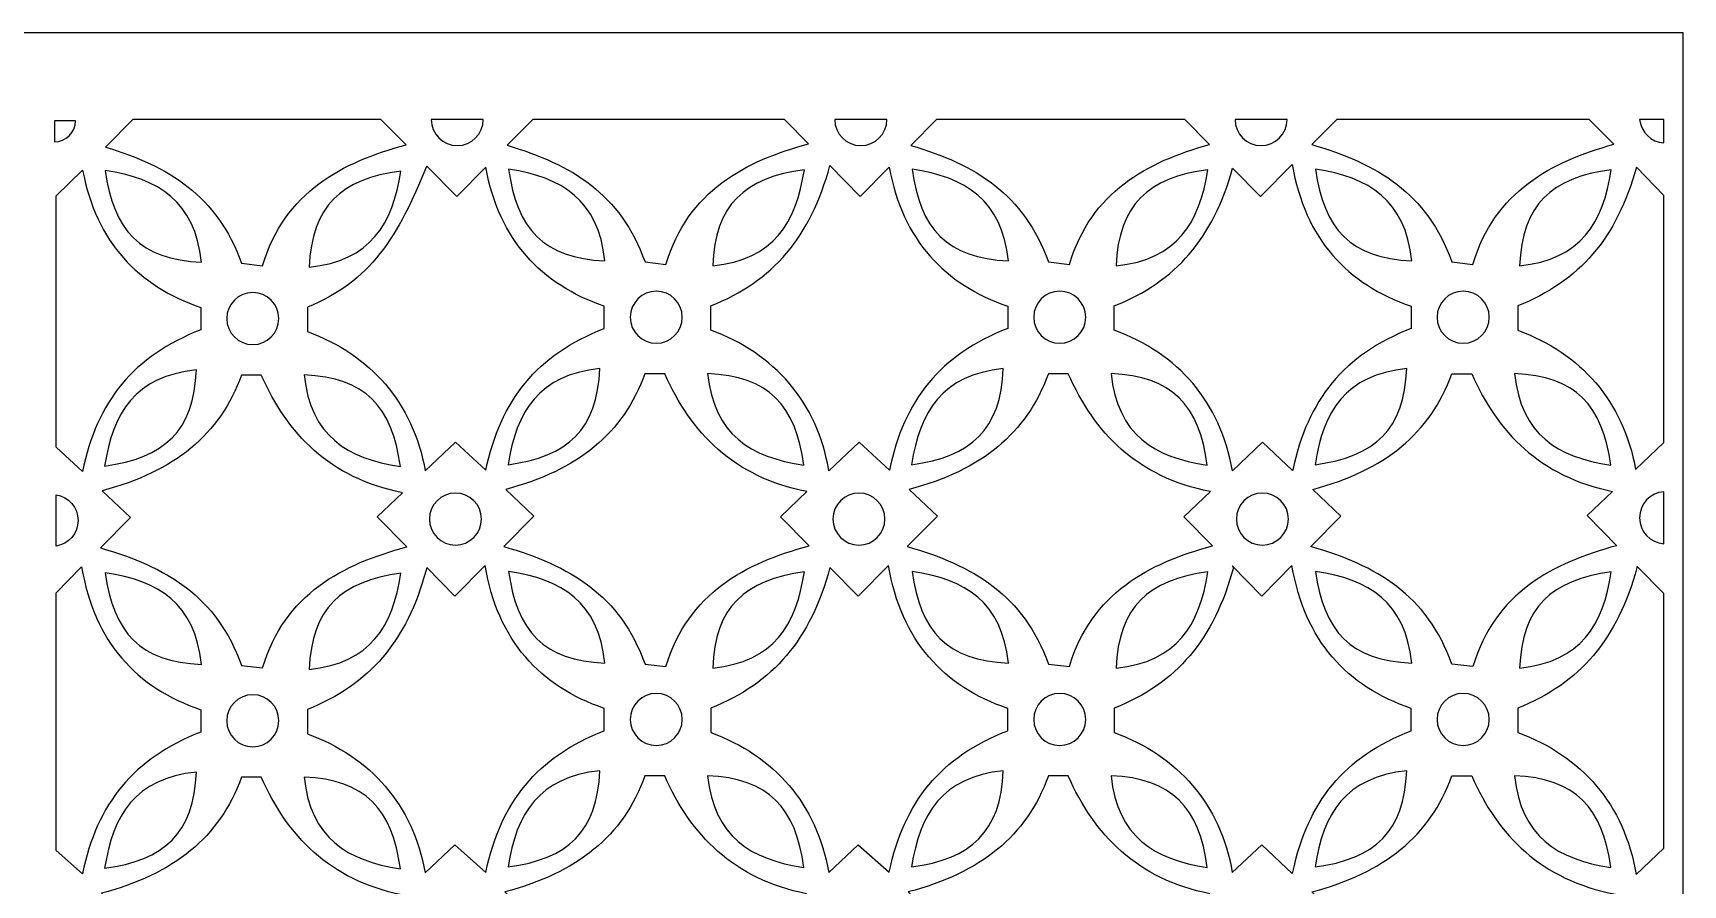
# Model space of a CAD drawing. Header units: centimetres. Extents: x 7.7 to 16.7, y -9 to 9.
# Drawn here: x 12.189 to 16.685, y 6.678 to 9.001 of the extents above; entities that cross this region are included whole.
import ezdxf

# ---------------------------------------------------------------- set-up
doc = ezdxf.new("R2010")
doc.units = ezdxf.units.CM
doc.header["$MEASUREMENT"] = 0
doc.layers.add('layer 1', color=7, linetype='Continuous')

msp = doc.modelspace()

# ---------------------------------------------------------------- linework, layer by layer
at = {"layer": 'layer 1', "color": 250}
for points, knots in [([(7.69314, -9.00021), (7.69314, -3.37172), (7.69314, 3.13452), (7.69314, 9.00077), (7.69314, 9.00077), (7.69314, 9.00077), (16.68501, 9.00077), (16.68501, 9.00077), (16.68501, 9.00077), (16.68501, 3.47841), (16.68501, -3.20635), (16.68501, -9.00021), (16.68501, -9.00021), (16.68501, -9.00021), (7.69314, -9.00021), (7.69314, -9.00021)], [0, 0, 0, 0, 0.2, 0.2, 0.2, 0.2, 0.4, 0.4, 0.4, 0.4, 0.6, 0.6, 0.6, 0.6, 1, 1, 1, 1]), ([(12.24765, 8.76119), (12.24765, 8.76119), (12.30498, 8.76119), (12.30498, 8.76119), (12.30498, 8.76119), (12.30498, 8.72961), (12.27923, 8.70386), (12.24765, 8.70386), (12.24765, 8.70386), (12.24765, 8.70386), (12.24765, 8.76119), (12.24765, 8.76119)], [0, 0, 0, 0, 0.25, 0.25, 0.25, 0.25, 0.5, 0.5, 0.5, 0.5, 1, 1, 1, 1]), ([(12.46135, 8.7653), (12.46135, 8.7653), (13.13733, 8.7653), (13.13733, 8.7653), (13.13733, 8.7653), (13.13733, 8.7653), (13.20565, 8.69567), (13.20565, 8.69567), (13.20565, 8.69567), (13.03206, 8.64906), (12.8749, 8.5678), (12.81462, 8.36639), (12.81462, 8.36639), (12.81462, 8.36639), (12.7576, 8.37294), (12.7576, 8.37294), (12.7576, 8.37294), (12.69082, 8.55731), (12.56026, 8.63745), (12.38659, 8.68961), (12.38659, 8.68961), (12.38659, 8.68961), (12.46135, 8.7653), (12.46135, 8.7653)], [0, 0, 0, 0, 0.1428571, 0.1428571, 0.1428571, 0.1428571, 0.2857143, 0.2857143, 0.2857143, 0.2857143, 0.4285714, 0.4285714, 0.4285714, 0.4285714, 0.5714286, 0.5714286, 0.5714286, 0.5714286, 0.7142857, 0.7142857, 0.7142857, 0.7142857, 1, 1, 1, 1]), ([(13.27432, 8.7653), (13.27432, 8.7653), (13.41618, 8.7653), (13.41618, 8.7653), (13.41618, 8.7653), (13.41618, 8.76513), (13.41618, 8.76496), (13.41618, 8.76479), (13.41618, 8.76479), (13.41618, 8.72572), (13.38432, 8.69385), (13.34525, 8.69385), (13.34525, 8.69385), (13.30617, 8.69385), (13.27431, 8.72572), (13.27431, 8.76479), (13.27431, 8.76479), (13.27431, 8.76496), (13.27431, 8.76513), (13.27432, 8.7653)], [0, 0, 0, 0, 0.1666667, 0.1666667, 0.1666667, 0.1666667, 0.3333333, 0.3333333, 0.3333333, 0.3333333, 0.5, 0.5, 0.5, 0.5, 0.6666667, 0.6666667, 0.6666667, 0.6666667, 1, 1, 1, 1]), ([(13.55136, 8.7653), (13.55136, 8.7653), (14.23693, 8.7653), (14.23693, 8.7653), (14.23693, 8.7653), (14.23693, 8.7653), (14.30238, 8.69859), (14.30238, 8.69859), (14.30238, 8.69859), (14.12982, 8.65188), (13.97391, 8.57042), (13.91393, 8.37001), (13.91393, 8.37001), (13.91393, 8.37001), (13.85691, 8.37656), (13.85691, 8.37656), (13.85691, 8.37656), (13.78957, 8.56249), (13.65735, 8.64241), (13.48147, 8.69454), (13.48147, 8.69454), (13.48147, 8.69454), (13.55136, 8.7653), (13.55136, 8.7653)], [0, 0, 0, 0, 0.1428571, 0.1428571, 0.1428571, 0.1428571, 0.2857143, 0.2857143, 0.2857143, 0.2857143, 0.4285714, 0.4285714, 0.4285714, 0.4285714, 0.5714286, 0.5714286, 0.5714286, 0.5714286, 0.7142857, 0.7142857, 0.7142857, 0.7142857, 1, 1, 1, 1]), ([(14.37392, 8.7653), (14.37392, 8.7653), (14.51578, 8.7653), (14.51578, 8.7653), (14.51578, 8.7653), (14.51578, 8.76513), (14.51579, 8.76496), (14.51579, 8.76479), (14.51579, 8.76479), (14.51579, 8.72572), (14.48392, 8.69385), (14.44485, 8.69385), (14.44485, 8.69385), (14.40578, 8.69385), (14.37391, 8.72572), (14.37391, 8.76479), (14.37391, 8.76479), (14.37391, 8.76496), (14.37392, 8.76513), (14.37392, 8.7653)], [0, 0, 0, 0, 0.1666667, 0.1666667, 0.1666667, 0.1666667, 0.3333333, 0.3333333, 0.3333333, 0.3333333, 0.5, 0.5, 0.5, 0.5, 0.6666667, 0.6666667, 0.6666667, 0.6666667, 1, 1, 1, 1]), ([(14.65097, 8.7653), (14.65097, 8.7653), (15.32737, 8.7653), (15.32737, 8.7653), (15.32737, 8.7653), (15.32737, 8.7653), (15.3947, 8.69667), (15.3947, 8.69667), (15.3947, 8.69667), (15.22493, 8.64965), (15.07241, 8.56771), (15.01324, 8.37001), (15.01324, 8.37001), (15.01324, 8.37001), (14.95622, 8.37656), (14.95622, 8.37656), (14.95622, 8.37656), (14.88891, 8.56241), (14.75677, 8.64235), (14.58101, 8.69447), (14.58101, 8.69447), (14.58101, 8.69447), (14.65097, 8.7653), (14.65097, 8.7653)], [0, 0, 0, 0, 0.1428571, 0.1428571, 0.1428571, 0.1428571, 0.2857143, 0.2857143, 0.2857143, 0.2857143, 0.4285714, 0.4285714, 0.4285714, 0.4285714, 0.5714286, 0.5714286, 0.5714286, 0.5714286, 0.7142857, 0.7142857, 0.7142857, 0.7142857, 1, 1, 1, 1]), ([(15.46435, 8.7653), (15.46435, 8.7653), (15.60621, 8.7653), (15.60621, 8.7653), (15.60621, 8.7653), (15.60622, 8.76513), (15.60622, 8.76496), (15.60622, 8.76479), (15.60622, 8.76479), (15.60622, 8.72572), (15.57436, 8.69385), (15.53529, 8.69385), (15.53529, 8.69385), (15.49621, 8.69385), (15.46435, 8.72572), (15.46435, 8.76479), (15.46435, 8.76479), (15.46435, 8.76496), (15.46435, 8.76513), (15.46435, 8.7653)], [0, 0, 0, 0, 0.1666667, 0.1666667, 0.1666667, 0.1666667, 0.3333333, 0.3333333, 0.3333333, 0.3333333, 0.5, 0.5, 0.5, 0.5, 0.6666667, 0.6666667, 0.6666667, 0.6666667, 1, 1, 1, 1]), ([(15.7414, 8.7653), (15.7414, 8.7653), (16.42973, 8.7653), (16.42973, 8.7653), (16.42973, 8.7653), (16.42973, 8.7653), (16.49641, 8.69733), (16.49641, 8.69733), (16.49641, 8.69733), (16.32567, 8.65041), (16.172, 8.56864), (16.11255, 8.37001), (16.11255, 8.37001), (16.11255, 8.37001), (16.05553, 8.37656), (16.05553, 8.37656), (16.05553, 8.37656), (15.98734, 8.56482), (15.85264, 8.64441), (15.67344, 8.69649), (15.67344, 8.69649), (15.67344, 8.69649), (15.7414, 8.7653), (15.7414, 8.7653)], [0, 0, 0, 0, 0.1428571, 0.1428571, 0.1428571, 0.1428571, 0.2857143, 0.2857143, 0.2857143, 0.2857143, 0.4285714, 0.4285714, 0.4285714, 0.4285714, 0.5714286, 0.5714286, 0.5714286, 0.5714286, 0.7142857, 0.7142857, 0.7142857, 0.7142857, 1, 1, 1, 1]), ([(16.56684, 8.7653), (16.56684, 8.7653), (16.63299, 8.7653), (16.63299, 8.7653), (16.63299, 8.7653), (16.63299, 8.7653), (16.63299, 8.70093), (16.63299, 8.70093), (16.63299, 8.70093), (16.59813, 8.70313), (16.56997, 8.73069), (16.56684, 8.7653)], [0, 0, 0, 0, 0.25, 0.25, 0.25, 0.25, 0.5, 0.5, 0.5, 0.5, 1, 1, 1, 1]), ([(13.2621, 8.63812), (13.2621, 8.63812), (13.34365, 8.555), (13.34365, 8.555), (13.34365, 8.555), (13.34365, 8.555), (13.42286, 8.63519), (13.42286, 8.63519), (13.42286, 8.63519), (13.45966, 8.43539), (13.57359, 8.31538), (13.74594, 8.25581), (13.74594, 8.25581), (13.74594, 8.25581), (13.74594, 8.19524), (13.74594, 8.19524), (13.74594, 8.19524), (13.5625, 8.12377), (13.46311, 8.00055), (13.4232, 7.80866), (13.4232, 7.80866), (13.4232, 7.80866), (13.34084, 7.88536), (13.34084, 7.88536), (13.34084, 7.88536), (13.34084, 7.88536), (13.2581, 7.80681), (13.2581, 7.80681), (13.2581, 7.80681), (13.22452, 7.9934), (13.10914, 8.12384), (12.93684, 8.18664), (12.93684, 8.18664), (12.93684, 8.18664), (12.9369, 8.25336), (12.9369, 8.25336), (12.9369, 8.25336), (13.10685, 8.32056), (13.18593, 8.44858), (13.26146, 8.63652), (13.26146, 8.63652), (13.26146, 8.63652), (13.2621, 8.63812), (13.2621, 8.63812)], [0, 0, 0, 0, 0.0833333, 0.0833333, 0.0833333, 0.0833333, 0.1666667, 0.1666667, 0.1666667, 0.1666667, 0.25, 0.25, 0.25, 0.25, 0.3333333, 0.3333333, 0.3333333, 0.3333333, 0.4166667, 0.4166667, 0.4166667, 0.4166667, 0.5, 0.5, 0.5, 0.5, 0.5833333, 0.5833333, 0.5833333, 0.5833333, 0.6666667, 0.6666667, 0.6666667, 0.6666667, 0.75, 0.75, 0.75, 0.75, 0.8333333, 0.8333333, 0.8333333, 0.8333333, 1, 1, 1, 1]), ([(14.44326, 8.555), (14.44326, 8.555), (14.36054, 8.63931), (14.36054, 8.63931), (14.36054, 8.63931), (14.30795, 8.44419), (14.20592, 8.32408), (14.03621, 8.25698), (14.03621, 8.25698), (14.03621, 8.25698), (14.03615, 8.19026), (14.03615, 8.19026), (14.03615, 8.19026), (14.20941, 8.12711), (14.32509, 7.99557), (14.35795, 7.80732), (14.35795, 7.80732), (14.35795, 7.80732), (14.44015, 7.88536), (14.44015, 7.88536), (14.44015, 7.88536), (14.44015, 7.88536), (14.52251, 7.80866), (14.52251, 7.80866), (14.52251, 7.80866), (14.56241, 8.00055), (14.66181, 8.12377), (14.84525, 8.19524), (14.84525, 8.19524), (14.84525, 8.19524), (14.84525, 8.25581), (14.84525, 8.25581), (14.84525, 8.25581), (14.67297, 8.31535), (14.55907, 8.43529), (14.52222, 8.63494), (14.52222, 8.63494), (14.52222, 8.63494), (14.44326, 8.555), (14.44326, 8.555)], [0, 0, 0, 0, 0.0909091, 0.0909091, 0.0909091, 0.0909091, 0.1818182, 0.1818182, 0.1818182, 0.1818182, 0.2727273, 0.2727273, 0.2727273, 0.2727273, 0.3636364, 0.3636364, 0.3636364, 0.3636364, 0.4545455, 0.4545455, 0.4545455, 0.4545455, 0.5454545, 0.5454545, 0.5454545, 0.5454545, 0.6363636, 0.6363636, 0.6363636, 0.6363636, 0.7272727, 0.7272727, 0.7272727, 0.7272727, 0.8181818, 0.8181818, 0.8181818, 0.8181818, 1, 1, 1, 1]), ([(15.53369, 8.555), (15.53369, 8.555), (15.45791, 8.63224), (15.45791, 8.63224), (15.45791, 8.63224), (15.40477, 8.44127), (15.30317, 8.32327), (15.13552, 8.25698), (15.13552, 8.25698), (15.13552, 8.25698), (15.13546, 8.19026), (15.13546, 8.19026), (15.13546, 8.19026), (15.30872, 8.12711), (15.4244, 7.99557), (15.45726, 7.80732), (15.45726, 7.80732), (15.45726, 7.80732), (15.53946, 7.88536), (15.53946, 7.88536), (15.53946, 7.88536), (15.53946, 7.88536), (15.62141, 7.80785), (15.62141, 7.80785), (15.62141, 7.80785), (15.62141, 7.80785), (15.62187, 7.8086), (15.62187, 7.8086), (15.62187, 7.8086), (15.62187, 7.8086), (15.62182, 7.80866), (15.62182, 7.80866), (15.62182, 7.80866), (15.66173, 8.00055), (15.76112, 8.12377), (15.94456, 8.19524), (15.94456, 8.19524), (15.94456, 8.19524), (15.94456, 8.25581), (15.94456, 8.25581), (15.94456, 8.25581), (15.7701, 8.3161), (15.65551, 8.43833), (15.62017, 8.64255), (15.62017, 8.64255), (15.62017, 8.64255), (15.53369, 8.555), (15.53369, 8.555)], [0, 0, 0, 0, 0.0769231, 0.0769231, 0.0769231, 0.0769231, 0.1538462, 0.1538462, 0.1538462, 0.1538462, 0.2307692, 0.2307692, 0.2307692, 0.2307692, 0.3076923, 0.3076923, 0.3076923, 0.3076923, 0.3846154, 0.3846154, 0.3846154, 0.3846154, 0.4615385, 0.4615385, 0.4615385, 0.4615385, 0.5384615, 0.5384615, 0.5384615, 0.5384615, 0.6153846, 0.6153846, 0.6153846, 0.6153846, 0.6923077, 0.6923077, 0.6923077, 0.6923077, 0.7692308, 0.7692308, 0.7692308, 0.7692308, 0.8461538, 0.8461538, 0.8461538, 0.8461538, 1, 1, 1, 1]), ([(16.63299, 8.55812), (16.63299, 8.55812), (16.63299, 7.88418), (16.63299, 7.88418), (16.63299, 7.88418), (16.63299, 7.88418), (16.55591, 7.811), (16.55591, 7.811), (16.55591, 7.811), (16.5222, 7.99728), (16.4069, 8.12752), (16.23477, 8.19026), (16.23477, 8.19026), (16.23477, 8.19026), (16.23483, 8.25698), (16.23483, 8.25698), (16.23483, 8.25698), (16.40319, 8.32354), (16.50492, 8.44228), (16.55789, 8.63467), (16.55789, 8.63467), (16.55789, 8.63467), (16.63299, 8.55812), (16.63299, 8.55812)], [0, 0, 0, 0, 0.1428571, 0.1428571, 0.1428571, 0.1428571, 0.2857143, 0.2857143, 0.2857143, 0.2857143, 0.4285714, 0.4285714, 0.4285714, 0.4285714, 0.5714286, 0.5714286, 0.5714286, 0.5714286, 0.7142857, 0.7142857, 0.7142857, 0.7142857, 1, 1, 1, 1]), ([(12.25201, 8.55667), (12.25201, 8.55667), (12.25201, 7.87183), (12.25201, 7.87183), (12.25201, 7.87183), (12.25201, 7.87183), (12.32389, 7.80504), (12.32389, 7.80504), (12.32389, 7.80504), (12.36379, 7.99693), (12.46319, 8.12015), (12.64663, 8.19162), (12.64663, 8.19162), (12.64663, 8.19162), (12.64663, 8.2522), (12.64663, 8.2522), (12.64663, 8.2522), (12.47568, 8.31127), (12.36221, 8.42981), (12.32446, 8.6267), (12.32446, 8.6267), (12.32446, 8.6267), (12.25201, 8.55667), (12.25201, 8.55667)], [0, 0, 0, 0, 0.1428571, 0.1428571, 0.1428571, 0.1428571, 0.2857143, 0.2857143, 0.2857143, 0.2857143, 0.4285714, 0.4285714, 0.4285714, 0.4285714, 0.5714286, 0.5714286, 0.5714286, 0.5714286, 0.7142857, 0.7142857, 0.7142857, 0.7142857, 1, 1, 1, 1]), ([(12.38596, 8.62599), (12.53147, 8.60343), (12.63018, 8.54331), (12.64823, 8.37612), (12.64823, 8.37612), (12.48169, 8.38261), (12.4077, 8.46314), (12.38596, 8.62599)], [0, 0, 0, 0, 0.3333333, 0.3333333, 0.3333333, 0.3333333, 1, 1, 1, 1]), ([(13.19173, 8.6245), (13.16917, 8.47898), (13.10905, 8.38028), (12.94186, 8.36222), (12.94186, 8.36222), (12.94835, 8.52876), (13.02887, 8.60276), (13.19173, 8.6245)], [0, 0, 0, 0, 0.3333333, 0.3333333, 0.3333333, 0.3333333, 1, 1, 1, 1]), ([(13.48526, 8.62961), (13.63078, 8.60705), (13.72949, 8.54693), (13.74754, 8.37974), (13.74754, 8.37974), (13.581, 8.38622), (13.50701, 8.46675), (13.48526, 8.62961)], [0, 0, 0, 0, 0.3333333, 0.3333333, 0.3333333, 0.3333333, 1, 1, 1, 1]), ([(14.29104, 8.62812), (14.26848, 8.4826), (14.20836, 8.38389), (14.04117, 8.36584), (14.04117, 8.36584), (14.04766, 8.53238), (14.12819, 8.60637), (14.29104, 8.62812)], [0, 0, 0, 0, 0.3333333, 0.3333333, 0.3333333, 0.3333333, 1, 1, 1, 1]), ([(14.58457, 8.62961), (14.73009, 8.60705), (14.8288, 8.54693), (14.84685, 8.37974), (14.84685, 8.37974), (14.68031, 8.38622), (14.60632, 8.46675), (14.58457, 8.62961)], [0, 0, 0, 0, 0.3333333, 0.3333333, 0.3333333, 0.3333333, 1, 1, 1, 1]), ([(15.39035, 8.62812), (15.36779, 8.4826), (15.30767, 8.38389), (15.14048, 8.36584), (15.14048, 8.36584), (15.14697, 8.53238), (15.22749, 8.60637), (15.39035, 8.62812)], [0, 0, 0, 0, 0.3333333, 0.3333333, 0.3333333, 0.3333333, 1, 1, 1, 1]), ([(15.68388, 8.62961), (15.8294, 8.60705), (15.92811, 8.54693), (15.94616, 8.37974), (15.94616, 8.37974), (15.77962, 8.38622), (15.70563, 8.46675), (15.68388, 8.62961)], [0, 0, 0, 0, 0.3333333, 0.3333333, 0.3333333, 0.3333333, 1, 1, 1, 1]), ([(16.48966, 8.62812), (16.4671, 8.4826), (16.40698, 8.38389), (16.23979, 8.36584), (16.23979, 8.36584), (16.24628, 8.53238), (16.3268, 8.60637), (16.48966, 8.62812)], [0, 0, 0, 0, 0.3333333, 0.3333333, 0.3333333, 0.3333333, 1, 1, 1, 1]), ([(12.71717, 8.22226), (12.71717, 8.26133), (12.74903, 8.2932), (12.78811, 8.2932), (12.78811, 8.2932), (12.82718, 8.2932), (12.85904, 8.26133), (12.85904, 8.22226), (12.85904, 8.22226), (12.85904, 8.18319), (12.82718, 8.15133), (12.78811, 8.15133), (12.78811, 8.15133), (12.74903, 8.15133), (12.71717, 8.18319), (12.71717, 8.22226)], [0, 0, 0, 0, 0.2, 0.2, 0.2, 0.2, 0.4, 0.4, 0.4, 0.4, 0.6, 0.6, 0.6, 0.6, 1, 1, 1, 1]), ([(13.81648, 8.22588), (13.81648, 8.26495), (13.84834, 8.29682), (13.88742, 8.29682), (13.88742, 8.29682), (13.92649, 8.29682), (13.95835, 8.26495), (13.95835, 8.22588), (13.95835, 8.22588), (13.95835, 8.18681), (13.92649, 8.15494), (13.88742, 8.15494), (13.88742, 8.15494), (13.84834, 8.15494), (13.81648, 8.18681), (13.81648, 8.22588)], [0, 0, 0, 0, 0.2, 0.2, 0.2, 0.2, 0.4, 0.4, 0.4, 0.4, 0.6, 0.6, 0.6, 0.6, 1, 1, 1, 1]), ([(14.91579, 8.22588), (14.91579, 8.26495), (14.94765, 8.29682), (14.98673, 8.29682), (14.98673, 8.29682), (15.0258, 8.29682), (15.05766, 8.26495), (15.05766, 8.22588), (15.05766, 8.22588), (15.05766, 8.18681), (15.0258, 8.15494), (14.98673, 8.15494), (14.98673, 8.15494), (14.94765, 8.15494), (14.91579, 8.18681), (14.91579, 8.22588)], [0, 0, 0, 0, 0.2, 0.2, 0.2, 0.2, 0.4, 0.4, 0.4, 0.4, 0.6, 0.6, 0.6, 0.6, 1, 1, 1, 1]), ([(16.0151, 8.22588), (16.0151, 8.26495), (16.04696, 8.29682), (16.08604, 8.29682), (16.08604, 8.29682), (16.12511, 8.29682), (16.15697, 8.26495), (16.15697, 8.22588), (16.15697, 8.22588), (16.15697, 8.18681), (16.12511, 8.15494), (16.08604, 8.15494), (16.08604, 8.15494), (16.04696, 8.15494), (16.0151, 8.18681), (16.0151, 8.22588)], [0, 0, 0, 0, 0.2, 0.2, 0.2, 0.2, 0.4, 0.4, 0.4, 0.4, 0.6, 0.6, 0.6, 0.6, 1, 1, 1, 1]), ([(13.20741, 7.59962), (13.03313, 7.55309), (12.8751, 7.47196), (12.81462, 7.26987), (12.81462, 7.26987), (12.81462, 7.26987), (12.7576, 7.27642), (12.7576, 7.27642), (12.7576, 7.27642), (12.68906, 7.46565), (12.55333, 7.54508), (12.37276, 7.59715), (12.37276, 7.59715), (12.37276, 7.59715), (12.45471, 7.68014), (12.45471, 7.68014), (12.45471, 7.68014), (12.45471, 7.68014), (12.37806, 7.75262), (12.37806, 7.75262), (12.37806, 7.75262), (12.57498, 7.80548), (12.69766, 7.90461), (12.75737, 8.06835), (12.75737, 8.06835), (12.75737, 8.06835), (12.81131, 8.06814), (12.81131, 8.06814), (12.81131, 8.06814), (12.88189, 7.90844), (12.9976, 7.78739), (13.1956, 7.74747), (13.1956, 7.74747), (13.1956, 7.74747), (13.12661, 7.68197), (13.12661, 7.68197), (13.12661, 7.68197), (13.12661, 7.68197), (13.20741, 7.59962), (13.20741, 7.59962)], [0, 0, 0, 0, 0.0909091, 0.0909091, 0.0909091, 0.0909091, 0.1818182, 0.1818182, 0.1818182, 0.1818182, 0.2727273, 0.2727273, 0.2727273, 0.2727273, 0.3636364, 0.3636364, 0.3636364, 0.3636364, 0.4545455, 0.4545455, 0.4545455, 0.4545455, 0.5454545, 0.5454545, 0.5454545, 0.5454545, 0.6363636, 0.6363636, 0.6363636, 0.6363636, 0.7272727, 0.7272727, 0.7272727, 0.7272727, 0.8181818, 0.8181818, 0.8181818, 0.8181818, 1, 1, 1, 1]), ([(12.38447, 7.82021), (12.40703, 7.96573), (12.46715, 8.06444), (12.63434, 8.08249), (12.63434, 8.08249), (12.62785, 7.91595), (12.54732, 7.84196), (12.38447, 7.82021)], [0, 0, 0, 0, 0.3333333, 0.3333333, 0.3333333, 0.3333333, 1, 1, 1, 1]), ([(13.19024, 7.81873), (13.04473, 7.84128), (12.94602, 7.9014), (12.92796, 8.0686), (12.92796, 8.0686), (13.09451, 8.06211), (13.1685, 7.98158), (13.19024, 7.81873)], [0, 0, 0, 0, 0.3333333, 0.3333333, 0.3333333, 0.3333333, 1, 1, 1, 1]), ([(14.30391, 7.60248), (14.13074, 7.55583), (13.97409, 7.47449), (13.91393, 7.27349), (13.91393, 7.27349), (13.91393, 7.27349), (13.85691, 7.28004), (13.85691, 7.28004), (13.85691, 7.28004), (13.78837, 7.46927), (13.65264, 7.5487), (13.47207, 7.60077), (13.47207, 7.60077), (13.47207, 7.60077), (13.55403, 7.68375), (13.55403, 7.68375), (13.55403, 7.68375), (13.55403, 7.68375), (13.47737, 7.75624), (13.47737, 7.75624), (13.47737, 7.75624), (13.67429, 7.8091), (13.79697, 7.90823), (13.85668, 8.07196), (13.85668, 8.07196), (13.85668, 8.07196), (13.91062, 8.07176), (13.91062, 8.07176), (13.91062, 8.07176), (13.98158, 7.91122), (14.09813, 7.78973), (14.29806, 7.75046), (14.29806, 7.75046), (14.29806, 7.75046), (14.22592, 7.68197), (14.22592, 7.68197), (14.22592, 7.68197), (14.22592, 7.68197), (14.30391, 7.60248), (14.30391, 7.60248)], [0, 0, 0, 0, 0.0909091, 0.0909091, 0.0909091, 0.0909091, 0.1818182, 0.1818182, 0.1818182, 0.1818182, 0.2727273, 0.2727273, 0.2727273, 0.2727273, 0.3636364, 0.3636364, 0.3636364, 0.3636364, 0.4545455, 0.4545455, 0.4545455, 0.4545455, 0.5454545, 0.5454545, 0.5454545, 0.5454545, 0.6363636, 0.6363636, 0.6363636, 0.6363636, 0.7272727, 0.7272727, 0.7272727, 0.7272727, 0.8181818, 0.8181818, 0.8181818, 0.8181818, 1, 1, 1, 1]), ([(13.48378, 7.82383), (13.50634, 7.96935), (13.56646, 8.06806), (13.73365, 8.08611), (13.73365, 8.08611), (13.72716, 7.91957), (13.64663, 7.84558), (13.48378, 7.82383)], [0, 0, 0, 0, 0.3333333, 0.3333333, 0.3333333, 0.3333333, 1, 1, 1, 1]), ([(14.28955, 7.82235), (14.14404, 7.8449), (14.04533, 7.90502), (14.02727, 8.07221), (14.02727, 8.07221), (14.19382, 8.06573), (14.26781, 7.9852), (14.28955, 7.82235)], [0, 0, 0, 0, 0.3333333, 0.3333333, 0.3333333, 0.3333333, 1, 1, 1, 1]), ([(15.40322, 7.60248), (15.23005, 7.55583), (15.0734, 7.47449), (15.01324, 7.27349), (15.01324, 7.27349), (15.01324, 7.27349), (14.95622, 7.28004), (14.95622, 7.28004), (14.95622, 7.28004), (14.88768, 7.46927), (14.75195, 7.5487), (14.57138, 7.60077), (14.57138, 7.60077), (14.57138, 7.60077), (14.65333, 7.68375), (14.65333, 7.68375), (14.65333, 7.68375), (14.65333, 7.68375), (14.57668, 7.75624), (14.57668, 7.75624), (14.57668, 7.75624), (14.7736, 7.8091), (14.89628, 7.90823), (14.95599, 8.07196), (14.95599, 8.07196), (14.95599, 8.07196), (15.00993, 8.07176), (15.00993, 8.07176), (15.00993, 8.07176), (15.08089, 7.91122), (15.19744, 7.78973), (15.39737, 7.75046), (15.39737, 7.75046), (15.39737, 7.75046), (15.32523, 7.68197), (15.32523, 7.68197), (15.32523, 7.68197), (15.32523, 7.68197), (15.40322, 7.60248), (15.40322, 7.60248)], [0, 0, 0, 0, 0.0909091, 0.0909091, 0.0909091, 0.0909091, 0.1818182, 0.1818182, 0.1818182, 0.1818182, 0.2727273, 0.2727273, 0.2727273, 0.2727273, 0.3636364, 0.3636364, 0.3636364, 0.3636364, 0.4545455, 0.4545455, 0.4545455, 0.4545455, 0.5454545, 0.5454545, 0.5454545, 0.5454545, 0.6363636, 0.6363636, 0.6363636, 0.6363636, 0.7272727, 0.7272727, 0.7272727, 0.7272727, 0.8181818, 0.8181818, 0.8181818, 0.8181818, 1, 1, 1, 1]), ([(14.58309, 7.82383), (14.60565, 7.96935), (14.66577, 8.06806), (14.83296, 8.08611), (14.83296, 8.08611), (14.82647, 7.91957), (14.74594, 7.84558), (14.58309, 7.82383)], [0, 0, 0, 0, 0.3333333, 0.3333333, 0.3333333, 0.3333333, 1, 1, 1, 1]), ([(15.38886, 7.82235), (15.24335, 7.8449), (15.14464, 7.90502), (15.12658, 8.07221), (15.12658, 8.07221), (15.29313, 8.06573), (15.36712, 7.9852), (15.38886, 7.82235)], [0, 0, 0, 0, 0.3333333, 0.3333333, 0.3333333, 0.3333333, 1, 1, 1, 1]), ([(16.50471, 7.60307), (16.50471, 7.60307), (16.42378, 7.68555), (16.42378, 7.68555), (16.42378, 7.68555), (16.42378, 7.68555), (16.49294, 7.75121), (16.49294, 7.75121), (16.49294, 7.75121), (16.29529, 7.79125), (16.17975, 7.91222), (16.10924, 8.07176), (16.10924, 8.07176), (16.10924, 8.07176), (16.0553, 8.07196), (16.0553, 8.07196), (16.0553, 8.07196), (15.99559, 7.90822), (15.87291, 7.80911), (15.67599, 7.75625), (15.67599, 7.75625), (15.67599, 7.75625), (15.75264, 7.68375), (15.75264, 7.68375), (15.75264, 7.68375), (15.75264, 7.68375), (15.67069, 7.60077), (15.67069, 7.60077), (15.67069, 7.60077), (15.85126, 7.5487), (15.98699, 7.46927), (16.05553, 7.28004), (16.05553, 7.28004), (16.05553, 7.28004), (16.11255, 7.27349), (16.11255, 7.27349), (16.11255, 7.27349), (16.17296, 7.47534), (16.33067, 7.55651), (16.50471, 7.60307)], [0, 0, 0, 0, 0.0909091, 0.0909091, 0.0909091, 0.0909091, 0.1818182, 0.1818182, 0.1818182, 0.1818182, 0.2727273, 0.2727273, 0.2727273, 0.2727273, 0.3636364, 0.3636364, 0.3636364, 0.3636364, 0.4545455, 0.4545455, 0.4545455, 0.4545455, 0.5454545, 0.5454545, 0.5454545, 0.5454545, 0.6363636, 0.6363636, 0.6363636, 0.6363636, 0.7272727, 0.7272727, 0.7272727, 0.7272727, 0.8181818, 0.8181818, 0.8181818, 0.8181818, 1, 1, 1, 1]), ([(15.6824, 7.82383), (15.70496, 7.96935), (15.76508, 8.06806), (15.93227, 8.08611), (15.93227, 8.08611), (15.92578, 7.91957), (15.84525, 7.84558), (15.6824, 7.82383)], [0, 0, 0, 0, 0.3333333, 0.3333333, 0.3333333, 0.3333333, 1, 1, 1, 1]), ([(16.48817, 7.82235), (16.34265, 7.8449), (16.24395, 7.90502), (16.22589, 8.07221), (16.22589, 8.07221), (16.39244, 8.06573), (16.46643, 7.9852), (16.48817, 7.82235)], [0, 0, 0, 0, 0.3333333, 0.3333333, 0.3333333, 0.3333333, 1, 1, 1, 1]), ([(12.25201, 7.74202), (12.25201, 7.74202), (12.25201, 7.60186), (12.25201, 7.60186), (12.25201, 7.60186), (12.28589, 7.60716), (12.31195, 7.63661), (12.31195, 7.67194), (12.31195, 7.67194), (12.31195, 7.70728), (12.28589, 7.73671), (12.25201, 7.74202)], [0, 0, 0, 0, 0.25, 0.25, 0.25, 0.25, 0.5, 0.5, 0.5, 0.5, 1, 1, 1, 1]), ([(13.26938, 7.67556), (13.26938, 7.71463), (13.30125, 7.7465), (13.34032, 7.7465), (13.34032, 7.7465), (13.37939, 7.7465), (13.41126, 7.71463), (13.41126, 7.67556), (13.41126, 7.67556), (13.41126, 7.63649), (13.37939, 7.60463), (13.34032, 7.60463), (13.34032, 7.60463), (13.30125, 7.60463), (13.26938, 7.63649), (13.26938, 7.67556)], [0, 0, 0, 0, 0.2, 0.2, 0.2, 0.2, 0.4, 0.4, 0.4, 0.4, 0.6, 0.6, 0.6, 0.6, 1, 1, 1, 1]), ([(14.36869, 7.67556), (14.36869, 7.71463), (14.40056, 7.7465), (14.43963, 7.7465), (14.43963, 7.7465), (14.4787, 7.7465), (14.51057, 7.71463), (14.51057, 7.67556), (14.51057, 7.67556), (14.51057, 7.63649), (14.4787, 7.60463), (14.43963, 7.60463), (14.43963, 7.60463), (14.40056, 7.60463), (14.36869, 7.63649), (14.36869, 7.67556)], [0, 0, 0, 0, 0.2, 0.2, 0.2, 0.2, 0.4, 0.4, 0.4, 0.4, 0.6, 0.6, 0.6, 0.6, 1, 1, 1, 1]), ([(15.468, 7.67556), (15.468, 7.71463), (15.49987, 7.7465), (15.53894, 7.7465), (15.53894, 7.7465), (15.57801, 7.7465), (15.60988, 7.71463), (15.60988, 7.67556), (15.60988, 7.67556), (15.60988, 7.63649), (15.57801, 7.60463), (15.53894, 7.60463), (15.53894, 7.60463), (15.49987, 7.60463), (15.468, 7.63649), (15.468, 7.67556)], [0, 0, 0, 0, 0.2, 0.2, 0.2, 0.2, 0.4, 0.4, 0.4, 0.4, 0.6, 0.6, 0.6, 0.6, 1, 1, 1, 1]), ([(16.63299, 7.74992), (16.63299, 7.74992), (16.63299, 7.60835), (16.63299, 7.60835), (16.63299, 7.60835), (16.596, 7.61068), (16.56655, 7.64158), (16.56655, 7.67914), (16.56655, 7.67914), (16.56655, 7.7167), (16.596, 7.74759), (16.63299, 7.74992)], [0, 0, 0, 0, 0.25, 0.25, 0.25, 0.25, 0.5, 0.5, 0.5, 0.5, 1, 1, 1, 1]), ([(12.25201, 7.47489), (12.25201, 7.47489), (12.25201, 6.77214), (12.25201, 6.77214), (12.25201, 6.77214), (12.25201, 6.77214), (12.32389, 6.70852), (12.32389, 6.70852), (12.32389, 6.70852), (12.36379, 6.90041), (12.46319, 7.02363), (12.64663, 7.0951), (12.64663, 7.0951), (12.64663, 7.0951), (12.64663, 7.15568), (12.64663, 7.15568), (12.64663, 7.15568), (12.47131, 7.21627), (12.35644, 7.33941), (12.32172, 7.54548), (12.32172, 7.54548), (12.32172, 7.54548), (12.25201, 7.47489), (12.25201, 7.47489)], [0, 0, 0, 0, 0.1428571, 0.1428571, 0.1428571, 0.1428571, 0.2857143, 0.2857143, 0.2857143, 0.2857143, 0.4285714, 0.4285714, 0.4285714, 0.4285714, 0.5714286, 0.5714286, 0.5714286, 0.5714286, 0.7142857, 0.7142857, 0.7142857, 0.7142857, 1, 1, 1, 1]), ([(12.38596, 7.52947), (12.53147, 7.50691), (12.63018, 7.44679), (12.64823, 7.2796), (12.64823, 7.2796), (12.48169, 7.28609), (12.4077, 7.36662), (12.38596, 7.52947)], [0, 0, 0, 0, 0.3333333, 0.3333333, 0.3333333, 0.3333333, 1, 1, 1, 1]), ([(13.2626, 7.54337), (13.2626, 7.54337), (13.33873, 7.46577), (13.33873, 7.46577), (13.33873, 7.46577), (13.33873, 7.46577), (13.42103, 7.5491), (13.42103, 7.5491), (13.42103, 7.5491), (13.45575, 7.34303), (13.57062, 7.21989), (13.74594, 7.15929), (13.74594, 7.15929), (13.74594, 7.15929), (13.74594, 7.09872), (13.74594, 7.09872), (13.74594, 7.09872), (13.5625, 7.02725), (13.46311, 6.90403), (13.4232, 6.71214), (13.4232, 6.71214), (13.4232, 6.71214), (13.33841, 6.78797), (13.33841, 6.78797), (13.33841, 6.78797), (13.33841, 6.78797), (13.25787, 6.71151), (13.25787, 6.71151), (13.25787, 6.71151), (13.22401, 6.89745), (13.10877, 7.02745), (12.93684, 7.09013), (12.93684, 7.09013), (12.93684, 7.09013), (12.9369, 7.15684), (12.9369, 7.15684), (12.9369, 7.15684), (13.10587, 7.22365), (13.20775, 7.343), (13.26055, 7.53664), (13.26055, 7.53664), (13.26133, 7.5395), (13.26129, 7.54076), (13.2626, 7.54337)], [0, 0, 0, 0, 0.0833333, 0.0833333, 0.0833333, 0.0833333, 0.1666667, 0.1666667, 0.1666667, 0.1666667, 0.25, 0.25, 0.25, 0.25, 0.3333333, 0.3333333, 0.3333333, 0.3333333, 0.4166667, 0.4166667, 0.4166667, 0.4166667, 0.5, 0.5, 0.5, 0.5, 0.5833333, 0.5833333, 0.5833333, 0.5833333, 0.6666667, 0.6666667, 0.6666667, 0.6666667, 0.75, 0.75, 0.75, 0.75, 0.8333333, 0.8333333, 0.8333333, 0.8333333, 1, 1, 1, 1]), ([(13.19173, 7.52798), (13.16917, 7.38246), (13.10905, 7.28376), (12.94186, 7.26571), (12.94186, 7.26571), (12.94835, 7.43224), (13.02887, 7.50624), (13.19173, 7.52798)], [0, 0, 0, 0, 0.3333333, 0.3333333, 0.3333333, 0.3333333, 1, 1, 1, 1]), ([(13.48526, 7.53309), (13.63078, 7.51053), (13.72949, 7.45041), (13.74754, 7.28322), (13.74754, 7.28322), (13.581, 7.28971), (13.50701, 7.37023), (13.48526, 7.53309)], [0, 0, 0, 0, 0.3333333, 0.3333333, 0.3333333, 0.3333333, 1, 1, 1, 1]), ([(14.5223, 6.71334), (14.5223, 6.71334), (14.43772, 6.78797), (14.43772, 6.78797), (14.43772, 6.78797), (14.43772, 6.78797), (14.35774, 6.71203), (14.35774, 6.71203), (14.35774, 6.71203), (14.32459, 6.89962), (14.20903, 7.03072), (14.03615, 7.09374), (14.03615, 7.09374), (14.03615, 7.09374), (14.03621, 7.16046), (14.03621, 7.16046), (14.03621, 7.16046), (14.20624, 7.22769), (14.30833, 7.34811), (14.36084, 7.54389), (14.36084, 7.54389), (14.36084, 7.54389), (14.43804, 7.46577), (14.43804, 7.46577), (14.43804, 7.46577), (14.43804, 7.46577), (14.52034, 7.5491), (14.52034, 7.5491), (14.52034, 7.5491), (14.55506, 7.34303), (14.66993, 7.21989), (14.84525, 7.15929), (14.84525, 7.15929), (14.84525, 7.15929), (14.84525, 7.09872), (14.84525, 7.09872), (14.84525, 7.09872), (14.66213, 7.02737), (14.56234, 6.90466), (14.5223, 6.71334)], [0, 0, 0, 0, 0.0909091, 0.0909091, 0.0909091, 0.0909091, 0.1818182, 0.1818182, 0.1818182, 0.1818182, 0.2727273, 0.2727273, 0.2727273, 0.2727273, 0.3636364, 0.3636364, 0.3636364, 0.3636364, 0.4545455, 0.4545455, 0.4545455, 0.4545455, 0.5454545, 0.5454545, 0.5454545, 0.5454545, 0.6363636, 0.6363636, 0.6363636, 0.6363636, 0.7272727, 0.7272727, 0.7272727, 0.7272727, 0.8181818, 0.8181818, 0.8181818, 0.8181818, 1, 1, 1, 1]), ([(14.29104, 7.5316), (14.26848, 7.38608), (14.20836, 7.28737), (14.04117, 7.26932), (14.04117, 7.26932), (14.04766, 7.43586), (14.12819, 7.50986), (14.29104, 7.5316)], [0, 0, 0, 0, 0.3333333, 0.3333333, 0.3333333, 0.3333333, 1, 1, 1, 1]), ([(14.58457, 7.53309), (14.73009, 7.51053), (14.8288, 7.45041), (14.84685, 7.28322), (14.84685, 7.28322), (14.68031, 7.28971), (14.60632, 7.37023), (14.58457, 7.53309)], [0, 0, 0, 0, 0.3333333, 0.3333333, 0.3333333, 0.3333333, 1, 1, 1, 1]), ([(15.45705, 6.71203), (15.4239, 6.89962), (15.30834, 7.03072), (15.13546, 7.09374), (15.13546, 7.09374), (15.13546, 7.09374), (15.13552, 7.16046), (15.13552, 7.16046), (15.13552, 7.16046), (15.30555, 7.22769), (15.40764, 7.34811), (15.46015, 7.54389), (15.46015, 7.54389), (15.46015, 7.54389), (15.4567, 7.54797), (15.4567, 7.54797), (15.4567, 7.54797), (15.4567, 7.54797), (15.53735, 7.46577), (15.53735, 7.46577), (15.53735, 7.46577), (15.53735, 7.46577), (15.61965, 7.5491), (15.61965, 7.5491), (15.61965, 7.5491), (15.65437, 7.34303), (15.76924, 7.21989), (15.94456, 7.15929), (15.94456, 7.15929), (15.94456, 7.15929), (15.94456, 7.09872), (15.94456, 7.09872), (15.94456, 7.09872), (15.76153, 7.02741), (15.66217, 6.90457), (15.62209, 6.71341), (15.62209, 6.71341), (15.62146, 6.71216), (15.62076, 6.7107), (15.62017, 6.70934), (15.62017, 6.70934), (15.62017, 6.70934), (15.53703, 6.78797), (15.53703, 6.78797), (15.53703, 6.78797), (15.53703, 6.78797), (15.45705, 6.71203), (15.45705, 6.71203)], [0, 0, 0, 0, 0.0769231, 0.0769231, 0.0769231, 0.0769231, 0.1538462, 0.1538462, 0.1538462, 0.1538462, 0.2307692, 0.2307692, 0.2307692, 0.2307692, 0.3076923, 0.3076923, 0.3076923, 0.3076923, 0.3846154, 0.3846154, 0.3846154, 0.3846154, 0.4615385, 0.4615385, 0.4615385, 0.4615385, 0.5384615, 0.5384615, 0.5384615, 0.5384615, 0.6153846, 0.6153846, 0.6153846, 0.6153846, 0.6923077, 0.6923077, 0.6923077, 0.6923077, 0.7692308, 0.7692308, 0.7692308, 0.7692308, 0.8461538, 0.8461538, 0.8461538, 0.8461538, 1, 1, 1, 1]), ([(15.39035, 7.5316), (15.36779, 7.38608), (15.30767, 7.28737), (15.14048, 7.26932), (15.14048, 7.26932), (15.14697, 7.43586), (15.22749, 7.50986), (15.39035, 7.5316)], [0, 0, 0, 0, 0.3333333, 0.3333333, 0.3333333, 0.3333333, 1, 1, 1, 1]), ([(15.68388, 7.53309), (15.8294, 7.51053), (15.92811, 7.45041), (15.94616, 7.28322), (15.94616, 7.28322), (15.77962, 7.28971), (15.70563, 7.37023), (15.68388, 7.53309)], [0, 0, 0, 0, 0.3333333, 0.3333333, 0.3333333, 0.3333333, 1, 1, 1, 1]), ([(16.63299, 7.47231), (16.63299, 7.47231), (16.63299, 6.77881), (16.63299, 6.77881), (16.63299, 6.77881), (16.63299, 6.77881), (16.55724, 6.70689), (16.55724, 6.70689), (16.55724, 6.70689), (16.52531, 6.89723), (16.40923, 7.03015), (16.23477, 7.09374), (16.23477, 7.09374), (16.23477, 7.09374), (16.23483, 7.16046), (16.23483, 7.16046), (16.23483, 7.16046), (16.40486, 7.22769), (16.50695, 7.34811), (16.55946, 7.54389), (16.55946, 7.54389), (16.55946, 7.54389), (16.56016, 7.54655), (16.56016, 7.54655), (16.56016, 7.54655), (16.56016, 7.54655), (16.63299, 7.47231), (16.63299, 7.47231)], [0, 0, 0, 0, 0.125, 0.125, 0.125, 0.125, 0.25, 0.25, 0.25, 0.25, 0.375, 0.375, 0.375, 0.375, 0.5, 0.5, 0.5, 0.5, 0.625, 0.625, 0.625, 0.625, 0.75, 0.75, 0.75, 0.75, 1, 1, 1, 1]), ([(16.48966, 7.5316), (16.4671, 7.38608), (16.40698, 7.28737), (16.23979, 7.26932), (16.23979, 7.26932), (16.24628, 7.43586), (16.3268, 7.50986), (16.48966, 7.5316)], [0, 0, 0, 0, 0.3333333, 0.3333333, 0.3333333, 0.3333333, 1, 1, 1, 1]), ([(12.71717, 7.12574), (12.71717, 7.16481), (12.74903, 7.19668), (12.78811, 7.19668), (12.78811, 7.19668), (12.82718, 7.19668), (12.85904, 7.16481), (12.85904, 7.12574), (12.85904, 7.12574), (12.85904, 7.08667), (12.82718, 7.05481), (12.78811, 7.05481), (12.78811, 7.05481), (12.74903, 7.05481), (12.71717, 7.08667), (12.71717, 7.12574)], [0, 0, 0, 0, 0.2, 0.2, 0.2, 0.2, 0.4, 0.4, 0.4, 0.4, 0.6, 0.6, 0.6, 0.6, 1, 1, 1, 1]), ([(13.81648, 7.12936), (13.81648, 7.16843), (13.84834, 7.2003), (13.88742, 7.2003), (13.88742, 7.2003), (13.92649, 7.2003), (13.95835, 7.16843), (13.95835, 7.12936), (13.95835, 7.12936), (13.95835, 7.09029), (13.92649, 7.05842), (13.88742, 7.05842), (13.88742, 7.05842), (13.84834, 7.05842), (13.81648, 7.09029), (13.81648, 7.12936)], [0, 0, 0, 0, 0.2, 0.2, 0.2, 0.2, 0.4, 0.4, 0.4, 0.4, 0.6, 0.6, 0.6, 0.6, 1, 1, 1, 1]), ([(14.91579, 7.12936), (14.91579, 7.16843), (14.94765, 7.2003), (14.98673, 7.2003), (14.98673, 7.2003), (15.0258, 7.2003), (15.05766, 7.16843), (15.05766, 7.12936), (15.05766, 7.12936), (15.05766, 7.09029), (15.0258, 7.05842), (14.98673, 7.05842), (14.98673, 7.05842), (14.94765, 7.05842), (14.91579, 7.09029), (14.91579, 7.12936)], [0, 0, 0, 0, 0.2, 0.2, 0.2, 0.2, 0.4, 0.4, 0.4, 0.4, 0.6, 0.6, 0.6, 0.6, 1, 1, 1, 1]), ([(16.0151, 7.12936), (16.0151, 7.16843), (16.04696, 7.2003), (16.08604, 7.2003), (16.08604, 7.2003), (16.12511, 7.2003), (16.15697, 7.16843), (16.15697, 7.12936), (16.15697, 7.12936), (16.15697, 7.09029), (16.12511, 7.05842), (16.08604, 7.05842), (16.08604, 7.05842), (16.04696, 7.05842), (16.0151, 7.09029), (16.0151, 7.12936)], [0, 0, 0, 0, 0.2, 0.2, 0.2, 0.2, 0.4, 0.4, 0.4, 0.4, 0.6, 0.6, 0.6, 0.6, 1, 1, 1, 1]), ([(13.20481, 6.5024), (13.03156, 6.45576), (12.8748, 6.37444), (12.81462, 6.17335), (12.81462, 6.17335), (12.81462, 6.17335), (12.7576, 6.1799), (12.7576, 6.1799), (12.7576, 6.1799), (12.68891, 6.36956), (12.55272, 6.44893), (12.37154, 6.50099), (12.37154, 6.50099), (12.37154, 6.50099), (12.45228, 6.58274), (12.45228, 6.58274), (12.45228, 6.58274), (12.45228, 6.58274), (12.37545, 6.65541), (12.37545, 6.65541), (12.37545, 6.65541), (12.57389, 6.70809), (12.6974, 6.80737), (12.75737, 6.97183), (12.75737, 6.97183), (12.75737, 6.97183), (12.81131, 6.97162), (12.81131, 6.97162), (12.81131, 6.97162), (12.88175, 6.81226), (12.99712, 6.69139), (13.19436, 6.65121), (13.19436, 6.65121), (13.19436, 6.65121), (13.12418, 6.58458), (13.12418, 6.58458), (13.12418, 6.58458), (13.12418, 6.58458), (13.20481, 6.5024), (13.20481, 6.5024)], [0, 0, 0, 0, 0.0909091, 0.0909091, 0.0909091, 0.0909091, 0.1818182, 0.1818182, 0.1818182, 0.1818182, 0.2727273, 0.2727273, 0.2727273, 0.2727273, 0.3636364, 0.3636364, 0.3636364, 0.3636364, 0.4545455, 0.4545455, 0.4545455, 0.4545455, 0.5454545, 0.5454545, 0.5454545, 0.5454545, 0.6363636, 0.6363636, 0.6363636, 0.6363636, 0.7272727, 0.7272727, 0.7272727, 0.7272727, 0.8181818, 0.8181818, 0.8181818, 0.8181818, 1, 1, 1, 1]), ([(12.38447, 6.72369), (12.40703, 6.86922), (12.46715, 6.96792), (12.63434, 6.98597), (12.63434, 6.98597), (12.62785, 6.81943), (12.54732, 6.74544), (12.38447, 6.72369)], [0, 0, 0, 0, 0.3333333, 0.3333333, 0.3333333, 0.3333333, 1, 1, 1, 1]), ([(13.19024, 6.72221), (13.04473, 6.74476), (12.94602, 6.80488), (12.92796, 6.97208), (12.92796, 6.97208), (13.09451, 6.96559), (13.1685, 6.88506), (13.19024, 6.72221)], [0, 0, 0, 0, 0.3333333, 0.3333333, 0.3333333, 0.3333333, 1, 1, 1, 1]), ([(14.30131, 6.50526), (14.12918, 6.45849), (13.97379, 6.37697), (13.91393, 6.17697), (13.91393, 6.17697), (13.91393, 6.17697), (13.85691, 6.18352), (13.85691, 6.18352), (13.85691, 6.18352), (13.78822, 6.37318), (13.65203, 6.45254), (13.47085, 6.50461), (13.47085, 6.50461), (13.47085, 6.50461), (13.55159, 6.58636), (13.55159, 6.58636), (13.55159, 6.58636), (13.55159, 6.58636), (13.47476, 6.65903), (13.47476, 6.65903), (13.47476, 6.65903), (13.6732, 6.71171), (13.79671, 6.81098), (13.85668, 6.97545), (13.85668, 6.97545), (13.85668, 6.97545), (13.91062, 6.97524), (13.91062, 6.97524), (13.91062, 6.97524), (13.98143, 6.81503), (14.09764, 6.69371), (14.2968, 6.65418), (14.2968, 6.65418), (14.2968, 6.65418), (14.22349, 6.58458), (14.22349, 6.58458), (14.22349, 6.58458), (14.22349, 6.58458), (14.30131, 6.50526), (14.30131, 6.50526)], [0, 0, 0, 0, 0.0909091, 0.0909091, 0.0909091, 0.0909091, 0.1818182, 0.1818182, 0.1818182, 0.1818182, 0.2727273, 0.2727273, 0.2727273, 0.2727273, 0.3636364, 0.3636364, 0.3636364, 0.3636364, 0.4545455, 0.4545455, 0.4545455, 0.4545455, 0.5454545, 0.5454545, 0.5454545, 0.5454545, 0.6363636, 0.6363636, 0.6363636, 0.6363636, 0.7272727, 0.7272727, 0.7272727, 0.7272727, 0.8181818, 0.8181818, 0.8181818, 0.8181818, 1, 1, 1, 1]), ([(13.48378, 6.72731), (13.50634, 6.87283), (13.56646, 6.97154), (13.73365, 6.98959), (13.73365, 6.98959), (13.72716, 6.82305), (13.64663, 6.74906), (13.48378, 6.72731)], [0, 0, 0, 0, 0.3333333, 0.3333333, 0.3333333, 0.3333333, 1, 1, 1, 1]), ([(14.28955, 6.72583), (14.14404, 6.74838), (14.04533, 6.8085), (14.02727, 6.97569), (14.02727, 6.97569), (14.19382, 6.96921), (14.26781, 6.88868), (14.28955, 6.72583)], [0, 0, 0, 0, 0.3333333, 0.3333333, 0.3333333, 0.3333333, 1, 1, 1, 1]), ([(15.40062, 6.50526), (15.22849, 6.45849), (15.0731, 6.37697), (15.01324, 6.17697), (15.01324, 6.17697), (15.01324, 6.17697), (14.95622, 6.18352), (14.95622, 6.18352), (14.95622, 6.18352), (14.88753, 6.37318), (14.75134, 6.45254), (14.57016, 6.50461), (14.57016, 6.50461), (14.57016, 6.50461), (14.6509, 6.58636), (14.6509, 6.58636), (14.6509, 6.58636), (14.6509, 6.58636), (14.57407, 6.65903), (14.57407, 6.65903), (14.57407, 6.65903), (14.77251, 6.71171), (14.89601, 6.81098), (14.95599, 6.97545), (14.95599, 6.97545), (14.95599, 6.97545), (15.00993, 6.97524), (15.00993, 6.97524), (15.00993, 6.97524), (15.08074, 6.81503), (15.19695, 6.69371), (15.39611, 6.65418), (15.39611, 6.65418), (15.39611, 6.65418), (15.3228, 6.58458), (15.3228, 6.58458), (15.3228, 6.58458), (15.3228, 6.58458), (15.40062, 6.50526), (15.40062, 6.50526)], [0, 0, 0, 0, 0.0909091, 0.0909091, 0.0909091, 0.0909091, 0.1818182, 0.1818182, 0.1818182, 0.1818182, 0.2727273, 0.2727273, 0.2727273, 0.2727273, 0.3636364, 0.3636364, 0.3636364, 0.3636364, 0.4545455, 0.4545455, 0.4545455, 0.4545455, 0.5454545, 0.5454545, 0.5454545, 0.5454545, 0.6363636, 0.6363636, 0.6363636, 0.6363636, 0.7272727, 0.7272727, 0.7272727, 0.7272727, 0.8181818, 0.8181818, 0.8181818, 0.8181818, 1, 1, 1, 1]), ([(14.58309, 6.72731), (14.60565, 6.87283), (14.66577, 6.97154), (14.83296, 6.98959), (14.83296, 6.98959), (14.82647, 6.82305), (14.74594, 6.74906), (14.58309, 6.72731)], [0, 0, 0, 0, 0.3333333, 0.3333333, 0.3333333, 0.3333333, 1, 1, 1, 1]), ([(15.38886, 6.72583), (15.24335, 6.74838), (15.14464, 6.8085), (15.12658, 6.97569), (15.12658, 6.97569), (15.29313, 6.96921), (15.36712, 6.88868), (15.38886, 6.72583)], [0, 0, 0, 0, 0.3333333, 0.3333333, 0.3333333, 0.3333333, 1, 1, 1, 1]), ([(16.49785, 6.50469), (16.49785, 6.50469), (16.42378, 6.58019), (16.42378, 6.58019), (16.42378, 6.58019), (16.42378, 6.58019), (16.50067, 6.65318), (16.50067, 6.65318), (16.50067, 6.65318), (16.2983, 6.69161), (16.18067, 6.81363), (16.10924, 6.97524), (16.10924, 6.97524), (16.10924, 6.97524), (16.0553, 6.97545), (16.0553, 6.97545), (16.0553, 6.97545), (15.99533, 6.81098), (15.87182, 6.71171), (15.67337, 6.65903), (15.67337, 6.65903), (15.67337, 6.65903), (15.75021, 6.58636), (15.75021, 6.58636), (15.75021, 6.58636), (15.75021, 6.58636), (15.66947, 6.50461), (15.66947, 6.50461), (15.66947, 6.50461), (15.85065, 6.45254), (15.98684, 6.37318), (16.05553, 6.18352), (16.05553, 6.18352), (16.05553, 6.18352), (16.11255, 6.17697), (16.11255, 6.17697), (16.11255, 6.17697), (16.17217, 6.37617), (16.32654, 6.45783), (16.49785, 6.50469)], [0, 0, 0, 0, 0.0909091, 0.0909091, 0.0909091, 0.0909091, 0.1818182, 0.1818182, 0.1818182, 0.1818182, 0.2727273, 0.2727273, 0.2727273, 0.2727273, 0.3636364, 0.3636364, 0.3636364, 0.3636364, 0.4545455, 0.4545455, 0.4545455, 0.4545455, 0.5454545, 0.5454545, 0.5454545, 0.5454545, 0.6363636, 0.6363636, 0.6363636, 0.6363636, 0.7272727, 0.7272727, 0.7272727, 0.7272727, 0.8181818, 0.8181818, 0.8181818, 0.8181818, 1, 1, 1, 1]), ([(15.6824, 6.72731), (15.70496, 6.87283), (15.76508, 6.97154), (15.93227, 6.98959), (15.93227, 6.98959), (15.92578, 6.82305), (15.84525, 6.74906), (15.6824, 6.72731)], [0, 0, 0, 0, 0.3333333, 0.3333333, 0.3333333, 0.3333333, 1, 1, 1, 1]), ([(16.48817, 6.72583), (16.34265, 6.74838), (16.24395, 6.8085), (16.22589, 6.97569), (16.22589, 6.97569), (16.39244, 6.96921), (16.46643, 6.88868), (16.48817, 6.72583)], [0, 0, 0, 0, 0.3333333, 0.3333333, 0.3333333, 0.3333333, 1, 1, 1, 1])]:
    msp.add_open_spline(points, degree=3, knots=knots, dxfattribs=at)

doc.saveas('drawing.dxf')
